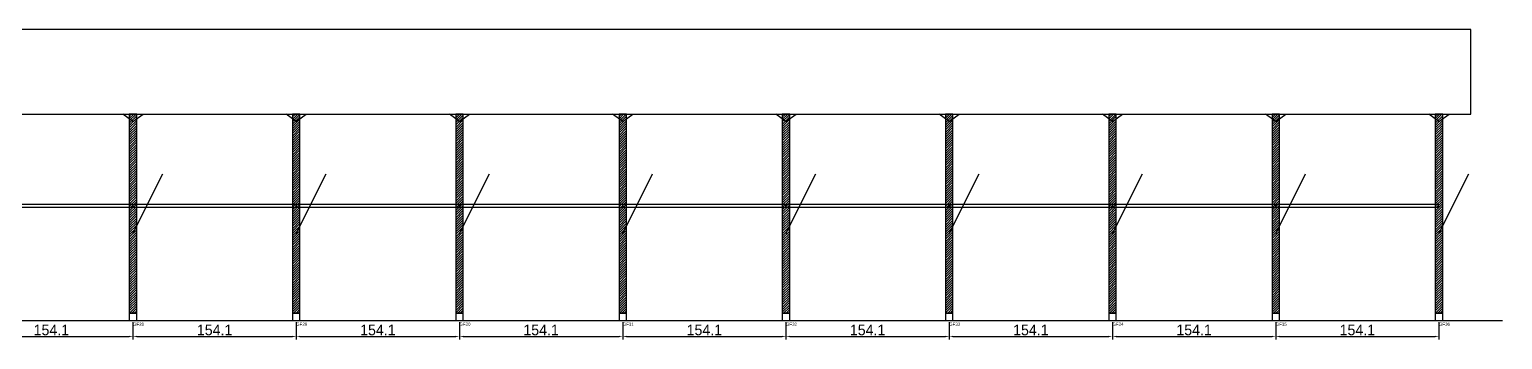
# Model space of a CAD drawing. Header units: metres. Extents: x -30 to 5483, y -25 to 308.
# Drawn here: x 4093 to 5483, y -25 to 268 of the extents above; entities that cross this region are included whole.
import ezdxf

# ---------------------------------------------------------------- set-up
doc = ezdxf.new("R2010")
doc.units = ezdxf.units.M
for name, color, linetype in [('BARRA_ANCORAGEM', 1, 'Continuous'), ('COTA', 241, 'Continuous'), ('GARFOS OK', 3, 'Continuous'), ('NOME DA VIGA', 6, 'Continuous'), ('SARR_7x7', 40, 'Continuous'), ('TIRAS REESCORAMENTO', 252, 'Continuous'), ('VIGAS', 3, 'Continuous')]:
    doc.layers.add(name, color=color, linetype=linetype)
doc.dimstyles.new('EZ DXF', dxfattribs={"dimtxt": 10, "dimasz": 3.5, "dimexe": 3, "dimexo": 1.5, "dimgap": 1, "dimtad": 1, "dimdec": 1, "dimdsep": 46, "dimcen": 2.5, "dimazin": 3, "dimtfac": 1, "dimtmove": 0, "dimatfit": 3})

msp = doc.modelspace()

# ---------------------------------------------------------------- hatches: boundary and pattern name
at = {"layer": 'COTA'}
h = msp.add_hatch(dxfattribs=at)
h.set_pattern_fill('ANSI31', scale=0.5)
h.paths.add_polyline_path([(4186.81, 0), (4193.81, 0), (4193.81, 188), (4186.81, 188)])
h = msp.add_hatch(dxfattribs=at)
h.set_pattern_fill('ANSI31', scale=0.5)
h.paths.add_polyline_path([(4340.89, 0), (4347.89, 0), (4347.89, 188), (4340.89, 188)])
h = msp.add_hatch(dxfattribs=at)
h.set_pattern_fill('ANSI31', scale=0.5)
h.paths.add_polyline_path([(4494.98, 0), (4501.98, 0), (4501.98, 188), (4494.98, 188)])
h = msp.add_hatch(dxfattribs=at)
h.set_pattern_fill('ANSI31', scale=0.5)
h.paths.add_polyline_path([(4649.06, 0), (4656.06, 0), (4656.06, 188), (4649.06, 188)])
h = msp.add_hatch(dxfattribs=at)
h.set_pattern_fill('ANSI31', scale=0.5)
h.paths.add_polyline_path([(4803.15, 0), (4810.15, 0), (4810.15, 188), (4803.15, 188)])
h = msp.add_hatch(dxfattribs=at)
h.set_pattern_fill('ANSI31', scale=0.5)
h.paths.add_polyline_path([(4957.24, 0), (4964.24, 0), (4964.24, 188), (4957.24, 188)])
h = msp.add_hatch(dxfattribs=at)
h.set_pattern_fill('ANSI31', scale=0.5)
h.paths.add_polyline_path([(5111.32, 0), (5118.32, 0), (5118.32, 188), (5111.32, 188)])
h = msp.add_hatch(dxfattribs=at)
h.set_pattern_fill('ANSI31', scale=0.5)
h.paths.add_polyline_path([(5265.41, 0), (5272.41, 0), (5272.41, 188), (5265.41, 188)])
h = msp.add_hatch(dxfattribs=at)
h.set_pattern_fill('ANSI31', scale=0.5)
h.paths.add_polyline_path([(5419.49, 0), (5426.49, 0), (5426.49, 188), (5419.49, 188)])

# ---------------------------------------------------------------- linework, layer by layer
at = {"layer": 'BARRA_ANCORAGEM'}
for p, q in [((4190.31, 75.2), (4218.51, 131.6)), ((4344.39, 75.2), (4372.59, 131.6)), ((4498.48, 75.2), (4526.68, 131.6)), ((4652.56, 75.2), (4680.76, 131.6)), ((4806.65, 75.2), (4834.85, 131.6)), ((4960.74, 75.2), (4988.94, 131.6)), ((5114.82, 75.2), (5143.02, 131.6)), ((5268.91, 75.2), (5297.11, 131.6)), ((5422.99, 75.2), (5451.19, 131.6))]:
    msp.add_line(p, q, dxfattribs=at)
at = {"layer": 'GARFOS OK'}
for p, q in [((4190.31, 181), (4180.81, 188)), ((4180.81, 188), (4199.81, 188)), ((4190.31, 181), (4199.81, 188)), ((4344.39, 181), (4334.89, 188)), ((4334.89, 188), (4353.89, 188)), ((4344.39, 181), (4353.89, 188)), ((4498.48, 181), (4488.98, 188)), ((4488.98, 188), (4507.98, 188)), ((4498.48, 181), (4507.98, 188)), ((4652.56, 181), (4643.06, 188)), ((4643.06, 188), (4662.06, 188)), ((4652.56, 181), (4662.06, 188)), ((4806.65, 181), (4797.15, 188)), ((4797.15, 188), (4816.15, 188)), ((4806.65, 181), (4816.15, 188)), ((4960.74, 181), (4951.24, 188)), ((4951.24, 188), (4970.24, 188)), ((4960.74, 181), (4970.24, 188)), ((5114.82, 181), (5105.32, 188)), ((5105.32, 188), (5124.32, 188)), ((5114.82, 181), (5124.32, 188)), ((5268.91, 181), (5259.41, 188)), ((5259.41, 188), (5278.41, 188)), ((5268.91, 181), (5278.41, 188)), ((5422.99, 181), (5413.49, 188)), ((5413.49, 188), (5432.49, 188)), ((5422.99, 181), (5432.49, 188))]:
    msp.add_line(p, q, dxfattribs=at)
at = {"layer": 'GARFOS OK', "linetype": 'CONTINUOUS'}
msp.add_line((-30, -7), (5482.99, -7), dxfattribs=at)
at = {"layer": 'GARFOS OK'}
for points in [[(4186.81, 0), (4193.81, 0), (4193.81, 188), (4186.81, 188), (4186.81, 0)], [(4340.89, 0), (4347.89, 0), (4347.89, 188), (4340.89, 188), (4340.89, 0)], [(4494.98, 0), (4501.98, 0), (4501.98, 188), (4494.98, 188), (4494.98, 0)], [(4649.06, 0), (4656.06, 0), (4656.06, 188), (4649.06, 188), (4649.06, 0)], [(4803.15, 0), (4810.15, 0), (4810.15, 188), (4803.15, 188), (4803.15, 0)], [(4957.24, 0), (4964.24, 0), (4964.24, 188), (4957.24, 188), (4957.24, 0)], [(5111.32, 0), (5118.32, 0), (5118.32, 188), (5111.32, 188), (5111.32, 0)], [(5265.41, 0), (5272.41, 0), (5272.41, 188), (5265.41, 188), (5265.41, 0)], [(5419.49, 0), (5426.49, 0), (5426.49, 188), (5419.49, 188), (5419.49, 0)]]:
    msp.add_lwpolyline(points, dxfattribs=at)
at = {"layer": 'SARR_7x7'}
for points in [[(4186.81, -7), (4193.81, -7), (4193.81, 0), (4186.81, 0), (4186.81, -7)], [(4340.89, -7), (4347.89, -7), (4347.89, 0), (4340.89, 0), (4340.89, -7)], [(4494.98, -7), (4501.98, -7), (4501.98, 0), (4494.98, 0), (4494.98, -7)], [(4649.06, -7), (4656.06, -7), (4656.06, 0), (4649.06, 0), (4649.06, -7)], [(4803.15, -7), (4810.15, -7), (4810.15, 0), (4803.15, 0), (4803.15, -7)], [(4957.24, -7), (4964.24, -7), (4964.24, 0), (4957.24, 0), (4957.24, -7)], [(5111.32, -7), (5118.32, -7), (5118.32, 0), (5111.32, 0), (5111.32, -7)], [(5265.41, -7), (5272.41, -7), (5272.41, 0), (5265.41, 0), (5265.41, -7)], [(5419.49, -7), (5426.49, -7), (5426.49, 0), (5419.49, 0), (5419.49, -7)]]:
    msp.add_lwpolyline(points, dxfattribs=at)
at = {"layer": 'TIRAS REESCORAMENTO'}
for points in [[(4036.22, 100), (4190.31, 100), (4190.31, 102.5), (4036.22, 102.5), (4036.22, 100)], [(4190.31, 100), (4344.39, 100), (4344.39, 102.5), (4190.31, 102.5), (4190.31, 100)], [(4344.39, 100), (4498.48, 100), (4498.48, 102.5), (4344.39, 102.5), (4344.39, 100)], [(4498.48, 100), (4652.56, 100), (4652.56, 102.5), (4498.48, 102.5), (4498.48, 100)], [(4652.56, 100), (4806.65, 100), (4806.65, 102.5), (4652.56, 102.5), (4652.56, 100)], [(4806.65, 100), (4960.74, 100), (4960.74, 102.5), (4806.65, 102.5), (4806.65, 100)], [(4960.74, 100), (5114.82, 100), (5114.82, 102.5), (4960.74, 102.5), (4960.74, 100)], [(5114.82, 100), (5268.91, 100), (5268.91, 102.5), (5114.82, 102.5), (5114.82, 100)], [(5268.91, 100), (5422.99, 100), (5422.99, 102.5), (5268.91, 102.5), (5268.91, 100)]]:
    msp.add_lwpolyline(points, dxfattribs=at)
at = {"layer": 'VIGAS'}
msp.add_lwpolyline([(0, 188), (5452.99, 188), (5452.99, 268), (0, 268), (0, 188)], dxfattribs=at)

# ---------------------------------------------------------------- texts
at = {"layer": 'NOME DA VIGA'}
for s, p in [('GF28', (4190.31, -12)), ('GF29', (4344.39, -12)), ('GF30', (4498.48, -12)), ('GF31', (4652.56, -12)), ('GF32', (4806.65, -12)), ('GF33', (4960.74, -12)), ('GF34', (5114.82, -12)), ('GF35', (5268.91, -12)), ('GF36', (5422.99, -12))]:
    msp.add_text(s, height=3, dxfattribs=at).set_placement(p)

# ---------------------------------------------------------------- dimensions: what is measured, and where the dimension line sits
at = {"layer": 'COTA'}
for base, p1, p2 in [((4036.22, -22), (4036.22, -7), (4190.31, -7)), ((4190.31, -22), (4190.31, -7), (4344.39, -7)), ((4344.39, -22), (4344.39, -7), (4498.48, -7)), ((4498.48, -22), (4498.48, -7), (4652.56, -7)), ((4652.56, -22), (4652.56, -7), (4806.65, -7)), ((4806.65, -22), (4806.65, -7), (4960.74, -7)), ((4960.74, -22), (4960.74, -7), (5114.82, -7)), ((5114.82, -22), (5114.82, -7), (5268.91, -7)), ((5268.91, -22), (5268.91, -7), (5422.99, -7))]:
    msp.add_linear_dim(base=base, p1=p1, p2=p2, dimstyle='EZ DXF', dxfattribs=at).render()

doc.saveas('drawing.dxf')
